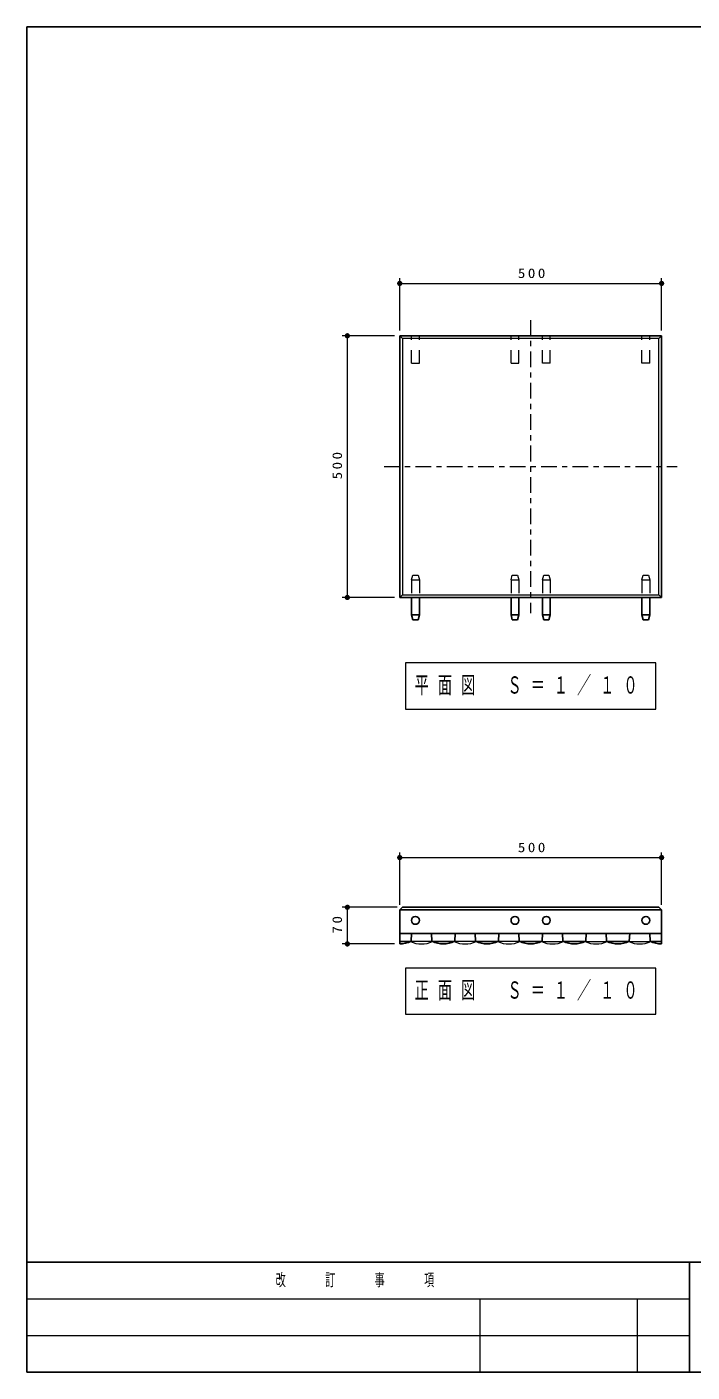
# Model space of a CAD drawing. Units: millimetres on the paper. Extents: x -365 to 0, y 0 to 257.
# Drawn here: x -365 to -238, y 0 to 257 of the extents above; entities that cross this region are included whole.
import ezdxf

# ---------------------------------------------------------------- set-up
doc = ezdxf.new("R2010")
doc.units = ezdxf.units.MM
doc.linetypes.add('USER1', pattern=[4.5, 2.5, -2])
doc.linetypes.add('USER2', pattern=[6, 3, -1, 1, -1])
doc.layers.add('1_10', color=7, linetype='Continuous', lineweight=13)
doc.layers.add('LY_3', color=7, linetype='Continuous', lineweight=13)
doc.styles.add('ＭＳ ゴシック', font='')
doc.styles.get('ＭＳ ゴシック').set_extended_font_data('MS Gothic')

# ---------------------------------------------------------------- blocks, each defined once
blk = doc.blocks.new('filled_dot')
at = {"color": 0, "linetype": 'Continuous', "lineweight": -2, "const_width": 1.25}
blk.add_lwpolyline([(-0.625, 0, 1), (0.625, 0, 1)], format="xyb", close=True, dxfattribs=at)

msp = doc.modelspace()

# ---------------------------------------------------------------- linework, layer by layer
at = {"layer": '1_10'}
for p, q in [((-293.82, 198.996), (-293.82, 208.996)), ((-243.82, 198.996), (-243.82, 208.996)), ((-293.82, 207.996), (-243.82, 207.996)), ((-294.82, 197.996), (-304.82, 197.996)), ((-303.82, 147.996), (-303.82, 197.996)), ((-293.32, 197.496), (-293.82, 197.996)), ((-244.32, 197.496), (-243.82, 197.996)), ((-244.32, 197.496), (-293.32, 197.496)), ((-293.32, 197.496), (-293.32, 148.496)), ((-244.32, 148.496), (-244.32, 197.496)), ((-294.82, 147.996), (-304.82, 147.996)), ((-293.82, 147.996), (-293.32, 148.496)), ((-293.32, 148.496), (-244.32, 148.496)), ((-244.32, 148.496), (-243.82, 147.996)), ((-292.72, 135.481), (-292.72, 126.681)), ((-244.92, 135.481), (-292.72, 135.481)), ((-244.92, 126.681), (-244.92, 135.481)), ((-292.72, 126.681), (-244.92, 126.681)), ((-293.82, 89.297), (-293.82, 99.297)), ((-293.82, 98.297), (-243.82, 98.297)), ((-243.82, 89.297), (-243.82, 99.297)), ((-294.32, 88.797), (-304.82, 88.797)), ((-303.82, 81.797), (-303.82, 88.797)), ((-287.659, 82.297), (-291.649, 82.297)), ((-279.325, 82.297), (-283.316, 82.297)), ((-270.992, 82.297), (-274.982, 82.297)), ((-266.649, 82.297), (-262.659, 82.297)), ((-258.316, 82.297), (-254.325, 82.297)), ((-249.982, 82.297), (-245.992, 82.297)), ((-294.82, 81.797), (-304.82, 81.797)), ((-292.72, 77.197), (-292.72, 68.397)), ((-244.92, 77.197), (-292.72, 77.197)), ((-244.92, 68.397), (-244.92, 77.197)), ((-292.72, 68.397), (-244.92, 68.397))]:
    msp.add_line(p, q, dxfattribs=at)
at = {"layer": '1_10', "linetype": 'USER2'}
for p, q in [((-268.82, 200.996), (-268.82, 144.996)), ((-296.82, 172.996), (-240.82, 172.996))]:
    msp.add_line(p, q, dxfattribs=at)
at = {"layer": '1_10', "color": 3, "lineweight": 25}
for p, q in [((-243.82, 197.996), (-293.82, 197.996)), ((-293.82, 197.996), (-293.82, 147.996)), ((-243.82, 147.996), (-243.82, 197.996)), ((-293.82, 147.996), (-243.82, 147.996)), ((-291.57, 147.996), (-291.57, 144.646)), ((-290.07, 147.996), (-290.07, 144.646)), ((-272.57, 147.996), (-272.57, 144.646)), ((-271.07, 147.996), (-271.07, 144.646)), ((-266.57, 147.996), (-266.57, 144.646)), ((-265.07, 147.996), (-265.07, 144.646)), ((-247.57, 147.996), (-247.57, 144.646)), ((-246.07, 147.996), (-246.07, 144.646)), ((-291.32, 143.746), (-291.57, 144.646)), ((-291.57, 144.646), (-290.07, 144.646)), ((-290.32, 143.746), (-290.07, 144.646)), ((-272.32, 143.746), (-272.57, 144.646)), ((-272.57, 144.646), (-271.07, 144.646)), ((-271.32, 143.746), (-271.07, 144.646)), ((-266.32, 143.746), (-266.57, 144.646)), ((-266.57, 144.646), (-265.07, 144.646)), ((-265.32, 143.746), (-265.07, 144.646)), ((-247.32, 143.746), (-247.57, 144.646)), ((-247.57, 144.646), (-246.07, 144.646)), ((-246.32, 143.746), (-246.07, 144.646)), ((-291.32, 143.746), (-290.32, 143.746)), ((-272.32, 143.746), (-271.32, 143.746)), ((-266.32, 143.746), (-265.32, 143.746)), ((-247.32, 143.746), (-246.32, 143.746)), ((-293.82, 88.297), (-293.32, 88.797)), ((-293.82, 88.297), (-293.82, 83.797)), ((-293.82, 88.297), (-243.82, 88.297)), ((-293.32, 88.797), (-244.32, 88.797)), ((-244.32, 88.797), (-243.82, 88.297)), ((-243.82, 88.297), (-243.82, 83.797)), ((-293.82, 83.797), (-293.82, 81.797)), ((-293.82, 83.797), (-243.82, 83.797)), ((-291.649, 82.297), (-293.82, 82.297)), ((-291.649, 82.299), (-291.57, 83.797)), ((-287.659, 82.299), (-287.737, 83.797)), ((-283.316, 82.297), (-287.659, 82.297)), ((-283.316, 82.299), (-283.237, 83.797)), ((-279.325, 82.299), (-279.404, 83.797)), ((-274.982, 82.297), (-279.325, 82.297)), ((-274.982, 82.299), (-274.904, 83.797)), ((-270.992, 82.299), (-271.07, 83.797)), ((-270.992, 82.297), (-266.649, 82.297)), ((-266.649, 82.299), (-266.57, 83.797)), ((-262.659, 82.299), (-262.737, 83.797)), ((-262.659, 82.297), (-258.316, 82.297)), ((-258.316, 82.299), (-258.237, 83.797)), ((-254.325, 82.299), (-254.404, 83.797)), ((-254.325, 82.297), (-249.982, 82.297)), ((-249.982, 82.299), (-249.904, 83.797)), ((-245.992, 82.299), (-246.07, 83.797)), ((-245.992, 82.297), (-243.82, 82.297)), ((-243.82, 83.797), (-243.82, 81.797))]:
    msp.add_line(p, q, dxfattribs=at)
at = {"layer": '1_10', "linetype": 'USER1'}
for p, q in [((-291.57, 192.746), (-291.57, 197.996)), ((-290.07, 192.746), (-290.07, 197.996)), ((-272.57, 192.746), (-272.57, 197.996)), ((-271.07, 192.746), (-271.07, 197.996)), ((-266.57, 192.746), (-266.57, 197.996)), ((-265.07, 192.746), (-265.07, 197.996)), ((-247.57, 192.746), (-247.57, 197.996)), ((-246.07, 192.746), (-246.07, 197.996)), ((-291.57, 192.746), (-290.07, 192.746)), ((-272.57, 192.746), (-271.07, 192.746)), ((-265.07, 192.746), (-266.57, 192.746)), ((-246.07, 192.746), (-247.57, 192.746)), ((-291.57, 151.346), (-291.32, 152.246)), ((-291.32, 152.246), (-290.32, 152.246)), ((-290.32, 152.246), (-290.07, 151.346)), ((-272.57, 151.346), (-272.32, 152.246)), ((-272.32, 152.246), (-271.32, 152.246)), ((-271.32, 152.246), (-271.07, 151.346)), ((-266.57, 151.346), (-266.32, 152.246)), ((-266.32, 152.246), (-265.32, 152.246)), ((-265.32, 152.246), (-265.07, 151.346)), ((-247.57, 151.346), (-247.32, 152.246)), ((-247.32, 152.246), (-246.32, 152.246)), ((-246.32, 152.246), (-246.07, 151.346)), ((-291.57, 151.346), (-290.07, 151.346)), ((-291.57, 151.346), (-291.57, 147.996)), ((-290.07, 151.346), (-290.07, 147.996)), ((-272.57, 151.346), (-271.07, 151.346)), ((-272.57, 151.346), (-272.57, 147.996)), ((-271.07, 151.346), (-271.07, 147.996)), ((-266.57, 151.346), (-265.07, 151.346)), ((-266.57, 151.346), (-266.57, 147.996)), ((-265.07, 151.346), (-265.07, 147.996)), ((-247.57, 151.346), (-246.07, 151.346)), ((-247.57, 151.346), (-247.57, 147.996)), ((-246.07, 151.346), (-246.07, 147.996))]:
    msp.add_line(p, q, dxfattribs=at)
at = {"layer": '1_10', "color": 3, "lineweight": 25}
for centre in [(-290.82, 86.297), (-271.82, 86.297), (-265.82, 86.297), (-246.82, 86.297)]:
    msp.add_circle(centre, 0.75, dxfattribs=at)
for centre, start, end in [((-293.82, 86.744), 270, 296.03639), ((-285.487, 86.744), 243.96361, 296.03639), ((-277.154, 86.744), 243.96361, 296.03639), ((-268.82, 86.744), 243.96361, 296.03639), ((-260.487, 86.744), 243.96361, 296.03639), ((-252.154, 86.744), 243.96361, 296.03639), ((-243.82, 86.744), 243.96361, 270)]:
    msp.add_arc(centre, 4.947, start, end, dxfattribs=at)
at = {"layer": '1_10'}
for centre in [(-289.654, 86.744), (-281.32, 86.744), (-272.987, 86.744), (-264.654, 86.744), (-256.32, 86.744), (-247.987, 86.744)]:
    msp.add_arc(centre, 4.947, 245.09463, 294.90537, dxfattribs=at)
at = {"layer": 'LY_3', "color": 20, "lineweight": 25}
for p, q in [((-365, 257), (-365, 0)), ((0, 257), (-365, 257)), ((-365, 21), (0, 21)), ((-365, 0), (0, 0))]:
    msp.add_line(p, q, dxfattribs=at)
at = {"layer": 'LY_3', "color": 3, "lineweight": 25}
msp.add_line((-238.5, 21), (-238.5, 0), dxfattribs=at)
at = {"layer": 'LY_3'}
for p, q in [((-365, 14), (-238.5, 14)), ((-278.5, 14), (-278.5, 0)), ((-248.5, 14), (-248.5, 0)), ((-365, 7), (-238.5, 7))]:
    msp.add_line(p, q, dxfattribs=at)

# ---------------------------------------------------------------- block references
at = {"layer": '1_10', "xscale": 0.4, "yscale": 0.4}
for p in [(-293.82, 207.996), (-293.82, 98.297)]:
    msp.add_blockref('filled_dot', p, dxfattribs=at)
for p, rotation in [((-243.82, 207.996), 180), ((-303.82, 197.996), 270), ((-303.82, 147.996), 90), ((-243.82, 98.297), 180), ((-303.82, 88.797), 270), ((-303.82, 81.797), 90)]:
    msp.add_blockref('filled_dot', p, dxfattribs=dict(at, rotation=rotation))

# ---------------------------------------------------------------- texts
at = {"layer": '1_10', "style": 'ＭＳ ゴシック'}
for s, insert, char_height, attachment_point in [('\\T1.33;\\W1.15;500', (-268.404, 208.996), 1.833, 8), ('\\T1.64;\\W0.6;平面図\u3000Ｓ＝１／１０', (-268.82, 131.081), 3.299, 5), ('\\T1.33;\\W1.15;500', (-268.404, 99.297), 1.833, 8), ('\\T1.64;\\W0.6;正面図\u3000Ｓ＝１／１０', (-268.82, 72.797), 3.299, 5)]:
    msp.add_mtext(s, dxfattribs=dict(at, insert=insert, char_height=char_height, attachment_point=attachment_point))
at = {"layer": '1_10', "char_height": 1.833, "attachment_point": 8, "rotation": 90, "style": 'ＭＳ ゴシック'}
for s, insert in [('\\T1.33;\\W1.15;500', (-304.82, 173.413)), ('\\T1.34;\\W1.15;70', (-304.82, 85.701))]:
    msp.add_mtext(s, dxfattribs=dict(at, insert=insert))
at = {"layer": 'LY_3', "insert": (-301.75, 17.5), "char_height": 2.346, "attachment_point": 5, "style": 'ＭＳ ゴシック'}
msp.add_mtext('\\T1.64;\\W0.6;改\u3000\u3000訂\u3000\u3000事\u3000\u3000項', dxfattribs=at)

doc.saveas('drawing.dxf')
